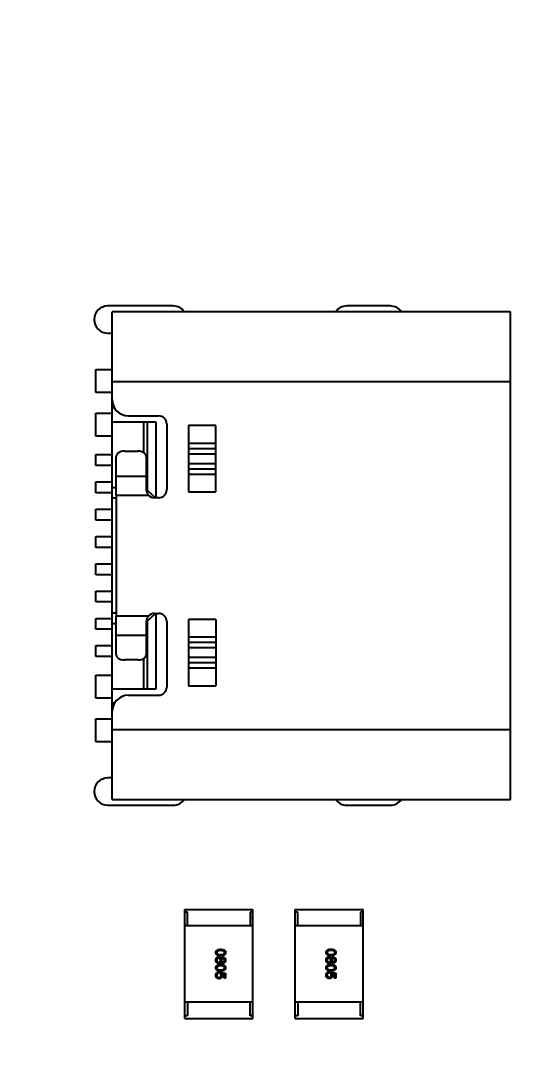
# Model space of a CAD drawing. Header units: inches. Extents: x -36 to 490, y -51 to 98.
# Drawn here: x 430.34 to 439.36, y 16.37 to 35.33 of the extents above; entities that cross this region are included whole.
import ezdxf

# ---------------------------------------------------------------- set-up
doc = ezdxf.new("R2010")
doc.units = ezdxf.units.IN
doc.header["$LTSCALE"] = 1.21
doc.header["$MEASUREMENT"] = 0
doc.header["$PDMODE"] = 3
doc.header["$PDSIZE"] = 0.3125
doc.layers.get('0').update_dxf_attribs({"linetype": 'CONTINUOUS'})
doc.layers.get('Defpoints').update_dxf_attribs({"linetype": 'CONTINUOUS'})
doc.layers.add('DIM', color=3, linetype='CONTINUOUS')
doc.styles.get("Standard").update_dxf_attribs({"font": 'txt', "width": 0.8})
doc.dimstyles.get("Standard").update_dxf_attribs({"dimtxt": 0.15625, "dimasz": 0.1875, "dimexe": 0.125, "dimexo": 0.0625, "dimgap": 0.09, "dimtad": 0, "dimtih": 1, "dimtoh": 1, "dimzin": 4, "dimdsep": 46, "dimtxsty": 'Standard', "dimblk": '_FILLED', "dimblk1": '_FILLED', "dimblk2": '_FILLED', "dimcen": 0.09, "dimazin": 1, "dimtp": 0.01, "dimtm": 0.01, "dimtfac": 1, "dimtofl": 0, "dimtmove": 0, "dimatfit": 3, "dimldrblk": '_FILLED', "dimfxl": 1, "dimtolj": 1, "dimtzin": 4, "dimarcsym": 0})

# ---------------------------------------------------------------- blocks, each defined once
blk = doc.blocks.new('_FILLED')
at = {"color": 0, "linetype": 'ByBlock'}
blk.add_solid([(0, 0), (-1, 0.1667), (-1, -0.1667)], dxfattribs=at)
blk = doc.blocks.new('*D70')
at = {"layer": 'Defpoints', "color": 0}
for p in [(406.8, 41.989), (406.8, -7.061), (488.634, -7.061)]:
    blk.add_point(p, dxfattribs=at)
at = {"layer": 'DIM', "color": 0, "lineweight": -2}
for p, q in [((406.863, 41.989), (488.759, 41.989)), ((488.634, 39.449), (488.634, 21.387)), ((488.634, -4.521), (488.634, 13.541)), ((406.863, -7.061), (488.759, -7.061))]:
    blk.add_line(p, q, dxfattribs=at)
at = {"layer": 'DIM', "color": 0, "lineweight": -2, "xscale": 2.54, "yscale": 2.54, "zscale": 2.54}
for p, rotation in [((488.634, 41.989), 90), ((488.634, -7.061), 270)]:
    blk.add_blockref('_FILLED', p, dxfattribs=dict(at, rotation=rotation))
at = {"layer": 'DIM', "color": 0, "insert": (488.634, 17.464), "char_height": 2.5, "attachment_point": 5, "rotation": 90, "line_spacing_factor": 2.5}
blk.add_mtext('\\A1;49.05', dxfattribs=at)

msp = doc.modelspace()

# ---------------------------------------------------------------- linework, layer by layer
at = {"color": 7, "linetype": 'Continuous'}
for p, q in [((433.14, 30.099), (431.94, 30.099)), ((439.32, 29.994), (432.02, 29.994)), ((432.02, 21.054), (432.02, 29.994)), ((437.12, 30.099), (436.32, 30.099)), ((439.32, 21.054), (439.32, 29.994)), ((431.94, 29.599), (432.02, 29.599)), ((431.72, 28.934), (432.02, 28.934)), ((431.72, 28.514), (431.72, 28.934)), ((432.02, 28.714), (439.32, 28.714)), ((432.02, 28.514), (431.72, 28.514)), ((431.72, 28.134), (432.02, 28.134)), ((431.72, 27.714), (431.72, 28.134)), ((432.068, 28.224), (432.02, 28.224)), ((432.32, 28.084), (432.87, 28.084)), ((432.02, 27.974), (432.823, 27.974)), ((432.603, 27.406), (432.603, 27.974)), ((432.66, 27.974), (432.66, 26.723)), ((432.823, 27.974), (432.823, 26.584)), ((433.02, 27.934), (433.02, 26.734)), ((433.92, 27.906), (433.42, 27.906)), ((433.42, 27.906), (433.42, 26.691)), ((433.92, 26.691), (433.92, 27.906)), ((432.02, 27.714), (431.72, 27.714)), ((433.42, 27.587), (433.92, 27.587)), ((431.72, 27.374), (432.02, 27.374)), ((431.72, 27.174), (431.72, 27.374)), ((432.095, 26.979), (432.095, 27.34)), ((432.245, 27.437), (432.495, 27.437)), ((432.645, 27.34), (432.645, 26.979)), ((433.92, 27.483), (433.42, 27.483)), ((433.42, 27.392), (433.92, 27.392)), ((432.02, 27.174), (431.72, 27.174)), ((433.92, 27.206), (433.42, 27.206)), ((433.42, 27.115), (433.92, 27.115)), ((432.095, 26.979), (432.645, 26.979)), ((432.095, 26.634), (432.095, 26.979)), ((432.645, 26.979), (432.645, 26.734)), ((433.92, 27.011), (433.42, 27.011)), ((431.72, 26.874), (432.02, 26.874)), ((431.72, 26.674), (431.72, 26.874)), ((432.02, 26.774), (432.095, 26.774)), ((432.645, 26.774), (432.656, 26.774)), ((432.659, 26.735), (432.656, 26.774)), ((432.02, 26.674), (431.72, 26.674)), ((432.095, 26.574), (432.02, 26.574)), ((432.095, 26.634), (432.683, 26.634)), ((432.095, 26.634), (432.095, 24.414)), ((432.812, 26.584), (432.66, 26.723)), ((432.87, 26.584), (432.795, 26.584)), ((433.42, 26.691), (433.92, 26.691)), ((431.72, 26.374), (432.02, 26.374)), ((431.72, 26.174), (431.72, 26.374)), ((432.02, 26.174), (431.72, 26.174)), ((431.72, 25.874), (432.02, 25.874)), ((431.72, 25.674), (431.72, 25.874)), ((432.02, 25.674), (431.72, 25.674)), ((431.72, 25.374), (432.02, 25.374)), ((431.72, 25.174), (431.72, 25.374)), ((432.02, 25.174), (431.72, 25.174)), ((431.72, 24.874), (432.02, 24.874)), ((431.72, 24.674), (431.72, 24.874)), ((432.02, 24.674), (431.72, 24.674)), ((432.02, 24.474), (432.095, 24.474)), ((432.66, 24.324), (432.812, 24.464)), ((432.795, 24.464), (432.87, 24.464)), ((432.823, 24.464), (432.823, 23.074)), ((431.72, 24.374), (432.02, 24.374)), ((431.72, 24.174), (431.72, 24.374)), ((432.095, 24.274), (432.02, 24.274)), ((432.683, 24.414), (432.095, 24.414)), ((432.095, 24.068), (432.095, 24.414)), ((432.645, 24.314), (432.645, 24.068)), ((432.656, 24.274), (432.645, 24.274)), ((432.656, 24.274), (432.659, 24.313)), ((432.66, 24.324), (432.66, 23.074)), ((433.02, 24.314), (433.02, 23.114)), ((433.92, 24.355), (433.42, 24.355)), ((433.42, 24.355), (433.42, 23.14)), ((433.92, 24.355), (433.92, 23.14)), ((432.02, 24.174), (431.72, 24.174)), ((432.095, 24.068), (432.645, 24.068)), ((432.095, 23.707), (432.095, 24.068)), ((432.645, 24.068), (432.645, 23.707)), ((433.42, 24.036), (433.92, 24.036)), ((433.92, 23.932), (433.42, 23.932)), ((431.72, 23.874), (432.02, 23.874)), ((431.72, 23.674), (431.72, 23.874)), ((433.42, 23.841), (433.92, 23.841)), ((432.02, 23.674), (431.72, 23.674)), ((432.495, 23.611), (432.245, 23.611)), ((432.603, 23.074), (432.603, 23.642)), ((433.92, 23.655), (433.42, 23.655)), ((433.42, 23.564), (433.92, 23.564)), ((431.72, 23.334), (432.02, 23.334)), ((431.72, 22.914), (431.72, 23.334)), ((433.92, 23.46), (433.42, 23.46)), ((433.42, 23.14), (433.92, 23.14)), ((432.823, 23.074), (432.02, 23.074)), ((432.32, 22.964), (432.87, 22.964)), ((432.02, 22.914), (431.72, 22.914)), ((432.02, 22.824), (432.068, 22.824)), ((431.72, 22.534), (432.02, 22.534)), ((431.72, 22.114), (431.72, 22.534)), ((439.32, 22.334), (432.02, 22.334)), ((432.02, 22.114), (431.72, 22.114)), ((432.02, 21.449), (431.94, 21.449)), ((432.02, 21.054), (439.32, 21.054)), ((431.94, 20.949), (433.14, 20.949)), ((436.32, 20.949), (437.12, 20.949)), ((433.35, 19.039), (434.6, 19.039)), ((433.35, 17.039), (433.35, 19.039)), ((433.4, 18.989), (433.35, 18.989)), ((433.4, 18.739), (433.4, 18.989)), ((434.6, 18.989), (434.55, 18.989)), ((434.55, 18.989), (434.55, 18.739)), ((434.6, 17.039), (434.6, 19.039)), ((435.372, 19.041), (436.622, 19.041)), ((435.372, 17.041), (435.372, 19.041)), ((435.422, 18.991), (435.372, 18.991)), ((435.422, 18.741), (435.422, 18.991)), ((436.622, 18.991), (436.572, 18.991)), ((436.572, 18.991), (436.572, 18.741)), ((436.622, 17.041), (436.622, 19.041)), ((434.6, 18.739), (433.35, 18.739)), ((436.622, 18.741), (435.372, 18.741)), ((433.967, 17.891), (433.967, 17.868)), ((434, 17.865), (434.001, 17.884)), ((434.001, 17.884), (434.096, 17.871)), ((434.075, 17.855), (434.026, 17.861)), ((434.075, 17.78), (434.075, 17.855)), ((434.096, 17.871), (434.096, 17.78)), ((435.989, 17.893), (435.989, 17.871)), ((436.022, 17.868), (436.023, 17.887)), ((436.023, 17.887), (436.118, 17.874)), ((436.096, 17.857), (436.048, 17.864)), ((436.096, 17.782), (436.096, 17.857)), ((436.118, 17.874), (436.118, 17.782)), ((434.096, 17.78), (434.075, 17.78)), ((436.118, 17.782), (436.096, 17.782)), ((434.6, 17.339), (433.35, 17.339)), ((433.4, 17.339), (433.4, 17.089)), ((434.55, 17.089), (434.55, 17.339)), ((436.622, 17.341), (435.372, 17.341)), ((435.422, 17.341), (435.422, 17.091)), ((436.572, 17.091), (436.572, 17.341)), ((433.4, 17.089), (433.35, 17.089)), ((434.6, 17.089), (434.55, 17.089)), ((435.422, 17.091), (435.372, 17.091)), ((436.622, 17.091), (436.572, 17.091)), ((433.35, 17.039), (434.6, 17.039)), ((435.372, 17.041), (436.622, 17.041))]:
    msp.add_line(p, q, dxfattribs=at)
for centre, radius, start, end in [((431.94, 29.849), 0.25, 90, 270), ((433.14, 29.849), 0.25, 35.7648, 90), ((436.32, 29.849), 0.25, 90, 144.1804), ((437.12, 29.849), 0.25, 35.7648, 90), ((432.32, 28.384), 0.3, 180, 270), ((432.87, 27.934), 0.15, 0, 90), ((432.797, 26.735), 0.152, 180.3477, 221.5914), ((432.795, 26.734), 0.15, 221.7701, 270), ((432.87, 26.734), 0.15, 270, 0), ((432.795, 24.314), 0.15, 90, 138.1996), ((432.87, 24.314), 0.15, 0, 90), ((432.796, 24.314), 0.151, 138.2409, 179.8721), ((432.32, 22.664), 0.3, 90, 180), ((432.87, 23.114), 0.15, 270, 360), ((431.94, 21.199), 0.25, 90, 270), ((433.14, 21.199), 0.25, 270, 324.1816), ((436.32, 21.199), 0.25, 215.7635, 270), ((437.12, 21.199), 0.25, 270, 324.1816)]:
    msp.add_arc(centre, radius, start, end, dxfattribs=at)
for points, knots in [([(432.245, 27.437), (432.226, 27.437), (432.189, 27.432), (432.147, 27.415), (432.121, 27.395), (432.106, 27.378), (432.097, 27.36), (432.095, 27.347), (432.095, 27.34)], [0, 0, 0, 0, 0.296453, 0.567671, 0.689041, 0.800069, 0.902604, 1, 1, 1, 1]), ([(432.645, 27.34), (432.645, 27.347), (432.643, 27.36), (432.634, 27.378), (432.62, 27.395), (432.594, 27.415), (432.552, 27.432), (432.515, 27.437), (432.495, 27.437)], [0, 0, 0, 0, 0.097396, 0.199931, 0.310959, 0.43233, 0.703547, 1, 1, 1, 1]), ([(432.095, 23.707), (432.095, 23.701), (432.097, 23.688), (432.106, 23.669), (432.121, 23.653), (432.147, 23.633), (432.189, 23.615), (432.226, 23.611), (432.245, 23.611)], [0, 0, 0, 0, 0.097396, 0.199931, 0.310959, 0.43233, 0.703547, 1, 1, 1, 1]), ([(432.495, 23.611), (432.515, 23.611), (432.552, 23.615), (432.594, 23.633), (432.62, 23.653), (432.634, 23.669), (432.643, 23.688), (432.645, 23.701), (432.645, 23.707)], [0, 0, 0, 0, 0.296453, 0.567671, 0.689041, 0.800069, 0.902604, 1, 1, 1, 1]), ([(433.92, 18.249), (433.92, 18.251), (433.92, 18.256), (433.922, 18.262), (433.923, 18.269), (433.926, 18.275), (433.929, 18.28), (433.933, 18.285), (433.937, 18.29), (433.943, 18.294), (433.949, 18.297), (433.955, 18.3), (433.963, 18.303), (433.97, 18.305), (433.979, 18.307), (433.988, 18.308), (433.998, 18.309), (434.005, 18.309), (434.009, 18.31)], [0, 0, 0, 0, 0.059135, 0.115606, 0.169241, 0.221578, 0.273261, 0.324749, 0.377329, 0.431642, 0.488541, 0.548597, 0.612232, 0.680174, 0.752504, 0.829777, 0.912307, 1, 1, 1, 1]), ([(434.009, 18.188), (434.005, 18.188), (433.998, 18.188), (433.988, 18.189), (433.979, 18.19), (433.97, 18.192), (433.963, 18.194), (433.955, 18.197), (433.949, 18.2), (433.943, 18.204), (433.938, 18.208), (433.933, 18.212), (433.929, 18.217), (433.926, 18.223), (433.923, 18.229), (433.922, 18.235), (433.92, 18.242), (433.92, 18.246), (433.92, 18.249)], [0, 0, 0, 0, 0.08769, 0.170218, 0.24749, 0.319818, 0.387758, 0.451391, 0.511445, 0.568185, 0.622681, 0.67526, 0.726746, 0.778428, 0.830764, 0.884397, 0.940866, 1, 1, 1, 1]), ([(434.009, 18.285), (434.006, 18.285), (434, 18.285), (433.992, 18.284), (433.985, 18.284), (433.978, 18.283), (433.971, 18.282), (433.966, 18.28), (433.96, 18.278), (433.956, 18.276), (433.951, 18.274), (433.948, 18.271), (433.945, 18.268), (433.942, 18.265), (433.94, 18.261), (433.939, 18.257), (433.938, 18.253), (433.938, 18.25), (433.938, 18.249)], [0, 0, 0, 0, 0.096457, 0.187288, 0.27178, 0.350132, 0.423455, 0.491343, 0.554037, 0.612253, 0.666313, 0.717038, 0.764921, 0.811214, 0.856775, 0.902988, 0.950234, 1, 1, 1, 1]), ([(433.938, 18.249), (433.938, 18.247), (433.938, 18.244), (433.939, 18.24), (433.941, 18.236), (433.943, 18.232), (433.945, 18.229), (433.948, 18.226), (433.952, 18.223), (433.956, 18.22), (433.961, 18.218), (433.966, 18.216), (433.972, 18.215), (433.978, 18.213), (433.985, 18.212), (433.992, 18.212), (434, 18.211), (434.006, 18.211), (434.009, 18.211)], [0, 0, 0, 0, 0.050879, 0.099377, 0.146973, 0.193618, 0.240619, 0.289461, 0.34047, 0.395283, 0.453059, 0.515633, 0.582666, 0.655287, 0.732971, 0.815933, 0.905166, 1, 1, 1, 1]), ([(434.009, 18.31), (434.012, 18.309), (434.019, 18.309), (434.03, 18.308), (434.039, 18.307), (434.048, 18.305), (434.056, 18.303), (434.064, 18.3), (434.071, 18.297), (434.077, 18.294), (434.082, 18.29), (434.087, 18.285), (434.091, 18.28), (434.094, 18.275), (434.097, 18.269), (434.099, 18.262), (434.1, 18.256), (434.1, 18.251), (434.1, 18.249)], [0, 0, 0, 0, 0.088823, 0.172287, 0.250296, 0.323438, 0.392244, 0.456221, 0.516635, 0.573871, 0.628, 0.680335, 0.731489, 0.782557, 0.834044, 0.886738, 0.942089, 1, 1, 1, 1]), ([(434.079, 18.249), (434.079, 18.25), (434.079, 18.253), (434.078, 18.257), (434.077, 18.261), (434.075, 18.265), (434.073, 18.268), (434.07, 18.271), (434.066, 18.274), (434.062, 18.276), (434.057, 18.278), (434.052, 18.28), (434.046, 18.282), (434.039, 18.283), (434.033, 18.284), (434.025, 18.284), (434.017, 18.285), (434.011, 18.285), (434.009, 18.285)], [0, 0, 0, 0, 0.049764, 0.097007, 0.143217, 0.188577, 0.235116, 0.282997, 0.333719, 0.387776, 0.445989, 0.508679, 0.576563, 0.649481, 0.728235, 0.812722, 0.903548, 1, 1, 1, 1]), ([(434.009, 18.211), (434.011, 18.211), (434.017, 18.211), (434.025, 18.212), (434.033, 18.212), (434.039, 18.213), (434.046, 18.215), (434.052, 18.216), (434.057, 18.218), (434.062, 18.22), (434.066, 18.223), (434.07, 18.226), (434.073, 18.229), (434.075, 18.232), (434.077, 18.236), (434.078, 18.24), (434.079, 18.244), (434.079, 18.247), (434.079, 18.249)], [0, 0, 0, 0, 0.095719, 0.185854, 0.269738, 0.347952, 0.420315, 0.487894, 0.550245, 0.608186, 0.662454, 0.713283, 0.761375, 0.808209, 0.854301, 0.901312, 0.949396, 1, 1, 1, 1]), ([(434.1, 18.249), (434.1, 18.246), (434.1, 18.242), (434.098, 18.235), (434.096, 18.229), (434.094, 18.223), (434.09, 18.218), (434.086, 18.213), (434.082, 18.208), (434.076, 18.204), (434.07, 18.201), (434.063, 18.197), (434.056, 18.195), (434.048, 18.192), (434.039, 18.191), (434.029, 18.189), (434.019, 18.188), (434.012, 18.188), (434.009, 18.188)], [0, 0, 0, 0, 0.057415, 0.112361, 0.16496, 0.216437, 0.267441, 0.318839, 0.371478, 0.426325, 0.483626, 0.544235, 0.608673, 0.677374, 0.750405, 0.828394, 0.911525, 1, 1, 1, 1]), ([(435.942, 18.251), (435.942, 18.254), (435.942, 18.258), (435.943, 18.265), (435.945, 18.271), (435.948, 18.277), (435.951, 18.283), (435.955, 18.288), (435.959, 18.292), (435.965, 18.296), (435.971, 18.3), (435.977, 18.303), (435.984, 18.306), (435.992, 18.308), (436.001, 18.31), (436.01, 18.311), (436.02, 18.312), (436.027, 18.312), (436.03, 18.312)], [0, 0, 0, 0, 0.059135, 0.115606, 0.169241, 0.221578, 0.273261, 0.324749, 0.377329, 0.431642, 0.488541, 0.548597, 0.612232, 0.680174, 0.752504, 0.829777, 0.912307, 1, 1, 1, 1]), ([(436.03, 18.19), (436.027, 18.19), (436.02, 18.191), (436.01, 18.191), (436.001, 18.193), (435.992, 18.195), (435.984, 18.197), (435.977, 18.2), (435.971, 18.203), (435.965, 18.206), (435.959, 18.21), (435.955, 18.215), (435.951, 18.22), (435.948, 18.225), (435.945, 18.231), (435.943, 18.237), (435.942, 18.244), (435.942, 18.249), (435.942, 18.251)], [0, 0, 0, 0, 0.08769, 0.170218, 0.24749, 0.319818, 0.387758, 0.451391, 0.511445, 0.568185, 0.622681, 0.67526, 0.726746, 0.778428, 0.830764, 0.884397, 0.940866, 1, 1, 1, 1]), ([(436.03, 18.288), (436.028, 18.288), (436.022, 18.287), (436.014, 18.287), (436.007, 18.286), (436, 18.285), (435.993, 18.284), (435.987, 18.283), (435.982, 18.281), (435.977, 18.279), (435.973, 18.276), (435.97, 18.273), (435.967, 18.27), (435.964, 18.267), (435.962, 18.264), (435.961, 18.26), (435.96, 18.256), (435.96, 18.253), (435.96, 18.251)], [0, 0, 0, 0, 0.096457, 0.187288, 0.27178, 0.350132, 0.423455, 0.491343, 0.554037, 0.612253, 0.666313, 0.717038, 0.764921, 0.811214, 0.856775, 0.902988, 0.950234, 1, 1, 1, 1]), ([(435.96, 18.251), (435.96, 18.25), (435.96, 18.247), (435.961, 18.242), (435.962, 18.238), (435.964, 18.235), (435.967, 18.231), (435.97, 18.228), (435.974, 18.226), (435.978, 18.223), (435.983, 18.221), (435.988, 18.219), (435.994, 18.217), (436, 18.216), (436.007, 18.215), (436.014, 18.214), (436.022, 18.214), (436.028, 18.214), (436.03, 18.214)], [0, 0, 0, 0, 0.050879, 0.099377, 0.146973, 0.193618, 0.240619, 0.289461, 0.34047, 0.395283, 0.453059, 0.515633, 0.582666, 0.655287, 0.732971, 0.815933, 0.905166, 1, 1, 1, 1]), ([(436.03, 18.312), (436.034, 18.312), (436.041, 18.312), (436.052, 18.311), (436.061, 18.31), (436.07, 18.308), (436.078, 18.306), (436.086, 18.303), (436.092, 18.3), (436.099, 18.296), (436.104, 18.292), (436.109, 18.288), (436.113, 18.283), (436.116, 18.277), (436.119, 18.271), (436.12, 18.265), (436.122, 18.258), (436.122, 18.254), (436.122, 18.251)], [0, 0, 0, 0, 0.088823, 0.172287, 0.250296, 0.323438, 0.392244, 0.456221, 0.516635, 0.573871, 0.628, 0.680335, 0.731489, 0.782557, 0.834044, 0.886738, 0.942089, 1, 1, 1, 1]), ([(436.101, 18.251), (436.101, 18.253), (436.101, 18.256), (436.1, 18.26), (436.099, 18.264), (436.097, 18.267), (436.094, 18.27), (436.091, 18.273), (436.088, 18.276), (436.084, 18.279), (436.079, 18.281), (436.074, 18.283), (436.068, 18.284), (436.061, 18.285), (436.054, 18.286), (436.047, 18.287), (436.039, 18.287), (436.033, 18.288), (436.03, 18.288)], [0, 0, 0, 0, 0.049764, 0.097007, 0.143217, 0.188577, 0.235116, 0.282997, 0.333719, 0.387776, 0.445989, 0.508679, 0.576563, 0.649481, 0.728235, 0.812722, 0.903548, 1, 1, 1, 1]), ([(436.03, 18.214), (436.033, 18.214), (436.039, 18.214), (436.047, 18.214), (436.054, 18.215), (436.061, 18.216), (436.068, 18.217), (436.074, 18.219), (436.079, 18.221), (436.084, 18.223), (436.088, 18.226), (436.091, 18.228), (436.094, 18.231), (436.097, 18.235), (436.099, 18.238), (436.1, 18.242), (436.101, 18.247), (436.101, 18.25), (436.101, 18.251)], [0, 0, 0, 0, 0.095719, 0.185854, 0.269738, 0.347952, 0.420315, 0.487894, 0.550245, 0.608186, 0.662454, 0.713283, 0.761375, 0.808209, 0.854301, 0.901312, 0.949396, 1, 1, 1, 1]), ([(436.122, 18.251), (436.122, 18.249), (436.122, 18.244), (436.12, 18.238), (436.118, 18.231), (436.116, 18.226), (436.112, 18.22), (436.108, 18.215), (436.104, 18.211), (436.098, 18.207), (436.092, 18.203), (436.085, 18.2), (436.078, 18.197), (436.07, 18.195), (436.061, 18.193), (436.051, 18.192), (436.041, 18.191), (436.034, 18.19), (436.03, 18.19)], [0, 0, 0, 0, 0.057415, 0.112361, 0.16496, 0.216437, 0.267441, 0.318839, 0.371478, 0.426325, 0.483626, 0.544235, 0.608673, 0.677374, 0.750405, 0.828394, 0.911525, 1, 1, 1, 1]), ([(433.92, 18.109), (433.92, 18.111), (433.92, 18.115), (433.921, 18.121), (433.922, 18.126), (433.924, 18.132), (433.925, 18.137), (433.927, 18.142), (433.929, 18.147), (433.931, 18.15), (433.932, 18.151)], [0, 0, 0, 0, 0.13653, 0.26876, 0.397215, 0.522413, 0.644414, 0.764201, 0.883142, 1, 1, 1, 1]), ([(433.974, 18.049), (433.972, 18.049), (433.968, 18.049), (433.962, 18.05), (433.957, 18.052), (433.951, 18.053), (433.947, 18.056), (433.942, 18.058), (433.938, 18.062), (433.935, 18.065), (433.931, 18.069), (433.929, 18.074), (433.926, 18.078), (433.924, 18.084), (433.923, 18.089), (433.921, 18.095), (433.92, 18.102), (433.92, 18.106), (433.92, 18.109)], [0, 0, 0, 0, 0.06968, 0.135944, 0.198981, 0.258982, 0.317281, 0.373824, 0.42926, 0.484562, 0.540496, 0.597679, 0.656868, 0.718691, 0.783312, 0.851663, 0.923646, 1, 1, 1, 1]), ([(433.92, 17.969), (433.92, 17.971), (433.92, 17.976), (433.922, 17.983), (433.923, 17.989), (433.926, 17.995), (433.929, 18), (433.933, 18.005), (433.937, 18.01), (433.943, 18.014), (433.949, 18.017), (433.955, 18.02), (433.963, 18.023), (433.97, 18.025), (433.979, 18.027), (433.988, 18.029), (433.998, 18.029), (434.005, 18.03), (434.009, 18.03)], [0, 0, 0, 0, 0.059135, 0.115606, 0.169241, 0.221578, 0.273261, 0.324749, 0.377329, 0.431642, 0.488541, 0.548597, 0.612232, 0.680174, 0.752504, 0.829777, 0.912307, 1, 1, 1, 1]), ([(433.932, 18.151), (433.933, 18.153), (433.935, 18.155), (433.94, 18.159), (433.944, 18.162), (433.949, 18.165), (433.955, 18.167), (433.96, 18.168), (433.967, 18.169), (433.971, 18.169), (433.973, 18.169)], [0, 0, 0, 0, 0.121334, 0.240101, 0.357317, 0.475776, 0.596894, 0.724283, 0.857844, 1, 1, 1, 1]), ([(433.973, 18.145), (433.972, 18.145), (433.969, 18.145), (433.965, 18.144), (433.962, 18.143), (433.958, 18.142), (433.955, 18.141), (433.952, 18.139), (433.949, 18.137), (433.947, 18.135), (433.945, 18.132), (433.943, 18.13), (433.942, 18.127), (433.94, 18.123), (433.939, 18.12), (433.939, 18.116), (433.938, 18.112), (433.938, 18.109), (433.938, 18.108)], [0, 0, 0, 0, 0.07252, 0.140686, 0.205443, 0.26703, 0.326354, 0.384104, 0.439766, 0.495311, 0.550984, 0.607613, 0.665493, 0.725807, 0.789411, 0.855451, 0.925738, 1, 1, 1, 1]), ([(433.938, 18.108), (433.938, 18.106), (433.938, 18.104), (433.938, 18.1), (433.939, 18.096), (433.94, 18.092), (433.941, 18.089), (433.943, 18.086), (433.945, 18.084), (433.947, 18.081), (433.949, 18.079), (433.951, 18.077), (433.954, 18.076), (433.957, 18.075), (433.96, 18.074), (433.964, 18.073), (433.967, 18.072), (433.97, 18.072), (433.971, 18.072)], [0, 0, 0, 0, 0.0776, 0.150314, 0.218679, 0.283513, 0.345211, 0.403641, 0.460086, 0.515561, 0.570367, 0.624858, 0.681288, 0.738957, 0.798757, 0.862357, 0.929052, 1, 1, 1, 1]), ([(433.971, 18.072), (433.973, 18.072), (433.975, 18.073), (433.979, 18.073), (433.983, 18.074), (433.986, 18.075), (433.989, 18.076), (433.992, 18.078), (433.994, 18.08), (433.997, 18.082), (433.999, 18.084), (434, 18.087), (434.002, 18.09), (434.003, 18.093), (434.004, 18.097), (434.005, 18.1), (434.006, 18.105), (434.006, 18.107), (434.006, 18.109)], [0, 0, 0, 0, 0.071413, 0.139516, 0.20324, 0.264153, 0.322833, 0.379219, 0.435209, 0.489722, 0.545298, 0.601932, 0.660517, 0.721325, 0.785533, 0.852903, 0.924101, 1, 1, 1, 1]), ([(433.973, 18.169), (433.975, 18.169), (433.977, 18.169), (433.981, 18.168), (433.984, 18.168), (433.988, 18.167), (433.991, 18.166), (433.994, 18.165), (433.997, 18.163), (434, 18.161), (434.002, 18.159), (434.005, 18.157), (434.007, 18.155), (434.009, 18.152), (434.011, 18.149), (434.013, 18.146), (434.015, 18.143), (434.016, 18.14), (434.017, 18.139)], [0, 0, 0, 0, 0.068822, 0.135337, 0.199038, 0.261214, 0.321766, 0.381425, 0.440344, 0.498682, 0.556705, 0.615561, 0.675694, 0.73661, 0.799456, 0.863789, 0.930545, 1, 1, 1, 1]), ([(434.006, 18.109), (434.006, 18.11), (434.005, 18.113), (434.005, 18.117), (434.004, 18.12), (434.003, 18.124), (434.002, 18.127), (434.001, 18.13), (433.999, 18.133), (433.997, 18.135), (433.995, 18.137), (433.993, 18.139), (433.99, 18.141), (433.987, 18.142), (433.984, 18.143), (433.981, 18.144), (433.977, 18.145), (433.975, 18.145), (433.973, 18.145)], [0, 0, 0, 0, 0.076562, 0.148189, 0.216609, 0.28142, 0.343253, 0.401799, 0.459138, 0.514974, 0.570421, 0.626257, 0.682679, 0.740336, 0.80046, 0.863813, 0.929909, 1, 1, 1, 1]), ([(434.017, 18.077), (434.016, 18.076), (434.015, 18.074), (434.013, 18.071), (434.011, 18.068), (434.01, 18.065), (434.007, 18.062), (434.005, 18.06), (434.003, 18.058), (434, 18.056), (433.997, 18.054), (433.994, 18.053), (433.991, 18.051), (433.988, 18.05), (433.985, 18.05), (433.982, 18.049), (433.978, 18.049), (433.975, 18.049), (433.974, 18.049)], [0, 0, 0, 0, 0.069603, 0.136474, 0.200929, 0.263703, 0.324809, 0.384285, 0.443434, 0.501638, 0.560365, 0.618874, 0.678742, 0.739545, 0.801231, 0.865534, 0.931221, 1, 1, 1, 1]), ([(434.009, 18.03), (434.012, 18.03), (434.019, 18.029), (434.03, 18.029), (434.039, 18.027), (434.048, 18.025), (434.056, 18.023), (434.064, 18.02), (434.071, 18.017), (434.077, 18.014), (434.082, 18.01), (434.087, 18.005), (434.091, 18), (434.094, 17.995), (434.097, 17.989), (434.099, 17.983), (434.1, 17.976), (434.1, 17.971), (434.1, 17.969)], [0, 0, 0, 0, 0.088823, 0.172287, 0.250296, 0.323438, 0.392244, 0.456221, 0.516635, 0.573871, 0.628, 0.680335, 0.731489, 0.782557, 0.834044, 0.886738, 0.942089, 1, 1, 1, 1]), ([(434.017, 18.139), (434.017, 18.141), (434.019, 18.145), (434.022, 18.15), (434.026, 18.154), (434.03, 18.157), (434.034, 18.16), (434.04, 18.161), (434.046, 18.163), (434.05, 18.163), (434.052, 18.163)], [0, 0, 0, 0, 0.132742, 0.256795, 0.375957, 0.492237, 0.609618, 0.731133, 0.860269, 1, 1, 1, 1]), ([(434.055, 18.056), (434.053, 18.056), (434.049, 18.056), (434.043, 18.057), (434.037, 18.059), (434.032, 18.061), (434.027, 18.064), (434.023, 18.068), (434.02, 18.072), (434.018, 18.076), (434.017, 18.077)], [0, 0, 0, 0, 0.138147, 0.267795, 0.391766, 0.511012, 0.62907, 0.748401, 0.871454, 1, 1, 1, 1]), ([(434.053, 18.14), (434.052, 18.14), (434.05, 18.14), (434.047, 18.139), (434.044, 18.139), (434.042, 18.138), (434.039, 18.136), (434.037, 18.135), (434.035, 18.133), (434.033, 18.131), (434.032, 18.129), (434.03, 18.127), (434.029, 18.124), (434.028, 18.122), (434.027, 18.119), (434.026, 18.116), (434.026, 18.112), (434.025, 18.11), (434.025, 18.109)], [0, 0, 0, 0, 0.067043, 0.130802, 0.192027, 0.250798, 0.30826, 0.364316, 0.419983, 0.47593, 0.532817, 0.590858, 0.651464, 0.713723, 0.780127, 0.849118, 0.92291, 1, 1, 1, 1]), ([(434.025, 18.109), (434.025, 18.108), (434.026, 18.105), (434.026, 18.102), (434.027, 18.099), (434.028, 18.096), (434.029, 18.093), (434.03, 18.09), (434.032, 18.088), (434.033, 18.086), (434.035, 18.084), (434.037, 18.083), (434.04, 18.081), (434.042, 18.08), (434.045, 18.079), (434.048, 18.078), (434.051, 18.078), (434.053, 18.077), (434.054, 18.077)], [0, 0, 0, 0, 0.075808, 0.148373, 0.216387, 0.281687, 0.343489, 0.403088, 0.460989, 0.517898, 0.573457, 0.629399, 0.685821, 0.744385, 0.803618, 0.866047, 0.931776, 1, 1, 1, 1]), ([(434.052, 18.163), (434.054, 18.163), (434.058, 18.162), (434.063, 18.161), (434.068, 18.16), (434.073, 18.158), (434.077, 18.156), (434.081, 18.154), (434.084, 18.151), (434.088, 18.148), (434.09, 18.144), (434.093, 18.14), (434.095, 18.136), (434.097, 18.131), (434.098, 18.127), (434.099, 18.121), (434.1, 18.116), (434.1, 18.112), (434.1, 18.11)], [0, 0, 0, 0, 0.071542, 0.139287, 0.203651, 0.265538, 0.324457, 0.381995, 0.437781, 0.493803, 0.549164, 0.606177, 0.66489, 0.725508, 0.788564, 0.85542, 0.925667, 1, 1, 1, 1]), ([(434.079, 18.111), (434.079, 18.112), (434.079, 18.114), (434.079, 18.117), (434.078, 18.12), (434.077, 18.123), (434.076, 18.125), (434.075, 18.128), (434.074, 18.13), (434.072, 18.132), (434.071, 18.134), (434.069, 18.135), (434.066, 18.137), (434.064, 18.138), (434.062, 18.139), (434.059, 18.139), (434.056, 18.14), (434.054, 18.14), (434.053, 18.14)], [0, 0, 0, 0, 0.075557, 0.146611, 0.21444, 0.278495, 0.339982, 0.398623, 0.456136, 0.512069, 0.567701, 0.623634, 0.680708, 0.738987, 0.799416, 0.863245, 0.92995, 1, 1, 1, 1]), ([(434.054, 18.077), (434.055, 18.077), (434.057, 18.078), (434.06, 18.078), (434.062, 18.079), (434.065, 18.08), (434.067, 18.081), (434.069, 18.083), (434.071, 18.085), (434.073, 18.087), (434.074, 18.089), (434.075, 18.091), (434.077, 18.094), (434.078, 18.097), (434.078, 18.1), (434.079, 18.103), (434.079, 18.107), (434.079, 18.109), (434.079, 18.111)], [0, 0, 0, 0, 0.064018, 0.124966, 0.182804, 0.239382, 0.294558, 0.348344, 0.403187, 0.458161, 0.51512, 0.574434, 0.635897, 0.701087, 0.76894, 0.842071, 0.918495, 1, 1, 1, 1]), ([(434.1, 18.11), (434.1, 18.108), (434.1, 18.104), (434.099, 18.098), (434.098, 18.093), (434.097, 18.088), (434.095, 18.083), (434.093, 18.079), (434.091, 18.075), (434.088, 18.071), (434.085, 18.068), (434.082, 18.065), (434.078, 18.062), (434.074, 18.06), (434.07, 18.059), (434.065, 18.057), (434.06, 18.056), (434.057, 18.056), (434.055, 18.056)], [0, 0, 0, 0, 0.077526, 0.150841, 0.220702, 0.28656, 0.349565, 0.409651, 0.467804, 0.52441, 0.580445, 0.635614, 0.691632, 0.748826, 0.807408, 0.868814, 0.932776, 1, 1, 1, 1]), ([(435.942, 18.111), (435.942, 18.113), (435.942, 18.117), (435.943, 18.123), (435.944, 18.129), (435.945, 18.134), (435.947, 18.139), (435.949, 18.144), (435.951, 18.149), (435.953, 18.152), (435.954, 18.154)], [0, 0, 0, 0, 0.13653, 0.26876, 0.397215, 0.522413, 0.644414, 0.764201, 0.883142, 1, 1, 1, 1]), ([(435.996, 18.051), (435.994, 18.051), (435.99, 18.052), (435.984, 18.053), (435.978, 18.054), (435.973, 18.056), (435.968, 18.058), (435.964, 18.061), (435.96, 18.064), (435.956, 18.068), (435.953, 18.072), (435.95, 18.076), (435.948, 18.081), (435.946, 18.086), (435.944, 18.092), (435.943, 18.098), (435.942, 18.104), (435.942, 18.109), (435.942, 18.111)], [0, 0, 0, 0, 0.06968, 0.135944, 0.198981, 0.258982, 0.317281, 0.373824, 0.42926, 0.484562, 0.540496, 0.597679, 0.656868, 0.718691, 0.783312, 0.851663, 0.923646, 1, 1, 1, 1]), ([(435.942, 17.971), (435.942, 17.974), (435.942, 17.978), (435.943, 17.985), (435.945, 17.991), (435.948, 17.997), (435.951, 18.003), (435.955, 18.008), (435.959, 18.012), (435.965, 18.016), (435.971, 18.02), (435.977, 18.023), (435.984, 18.026), (435.992, 18.028), (436.001, 18.03), (436.01, 18.031), (436.02, 18.032), (436.027, 18.032), (436.03, 18.032)], [0, 0, 0, 0, 0.059135, 0.115606, 0.169241, 0.221578, 0.273261, 0.324749, 0.377329, 0.431642, 0.488541, 0.548597, 0.612232, 0.680174, 0.752504, 0.829777, 0.912307, 1, 1, 1, 1]), ([(435.954, 18.154), (435.955, 18.155), (435.957, 18.158), (435.961, 18.162), (435.966, 18.165), (435.971, 18.167), (435.976, 18.169), (435.982, 18.171), (435.989, 18.171), (435.993, 18.171), (435.995, 18.171)], [0, 0, 0, 0, 0.121334, 0.240101, 0.357317, 0.475776, 0.596894, 0.724283, 0.857844, 1, 1, 1, 1]), ([(435.995, 18.148), (435.994, 18.148), (435.991, 18.147), (435.987, 18.147), (435.983, 18.146), (435.98, 18.145), (435.977, 18.143), (435.974, 18.142), (435.971, 18.14), (435.969, 18.137), (435.967, 18.135), (435.965, 18.132), (435.964, 18.129), (435.962, 18.126), (435.961, 18.122), (435.96, 18.119), (435.96, 18.115), (435.96, 18.112), (435.96, 18.11)], [0, 0, 0, 0, 0.07252, 0.140686, 0.205443, 0.26703, 0.326354, 0.384104, 0.439766, 0.495311, 0.550984, 0.607613, 0.665493, 0.725807, 0.789411, 0.855451, 0.925738, 1, 1, 1, 1]), ([(435.96, 18.11), (435.96, 18.109), (435.96, 18.106), (435.96, 18.102), (435.961, 18.098), (435.962, 18.095), (435.963, 18.092), (435.965, 18.089), (435.966, 18.086), (435.968, 18.084), (435.971, 18.082), (435.973, 18.08), (435.976, 18.078), (435.979, 18.077), (435.982, 18.076), (435.986, 18.075), (435.989, 18.075), (435.992, 18.075), (435.993, 18.075)], [0, 0, 0, 0, 0.0776, 0.150314, 0.218679, 0.283513, 0.345211, 0.403641, 0.460086, 0.515561, 0.570367, 0.624858, 0.681288, 0.738957, 0.798757, 0.862357, 0.929052, 1, 1, 1, 1]), ([(435.993, 18.075), (435.994, 18.075), (435.997, 18.075), (436.001, 18.076), (436.004, 18.076), (436.008, 18.078), (436.011, 18.079), (436.014, 18.08), (436.016, 18.082), (436.018, 18.084), (436.021, 18.087), (436.022, 18.09), (436.024, 18.093), (436.025, 18.096), (436.026, 18.099), (436.027, 18.103), (436.027, 18.107), (436.027, 18.11), (436.028, 18.111)], [0, 0, 0, 0, 0.071413, 0.139516, 0.20324, 0.264153, 0.322833, 0.379219, 0.435209, 0.489722, 0.545298, 0.601932, 0.660517, 0.721325, 0.785533, 0.852903, 0.924101, 1, 1, 1, 1]), ([(435.995, 18.171), (435.996, 18.171), (435.999, 18.171), (436.003, 18.171), (436.006, 18.17), (436.01, 18.169), (436.013, 18.168), (436.016, 18.167), (436.019, 18.166), (436.022, 18.164), (436.024, 18.162), (436.027, 18.16), (436.029, 18.157), (436.031, 18.155), (436.033, 18.152), (436.035, 18.149), (436.037, 18.145), (436.038, 18.143), (436.038, 18.142)], [0, 0, 0, 0, 0.068822, 0.135337, 0.199038, 0.261214, 0.321766, 0.381425, 0.440344, 0.498682, 0.556705, 0.615561, 0.675694, 0.73661, 0.799456, 0.863789, 0.930545, 1, 1, 1, 1]), ([(436.028, 18.111), (436.027, 18.113), (436.027, 18.115), (436.027, 18.119), (436.026, 18.123), (436.025, 18.126), (436.024, 18.13), (436.023, 18.133), (436.021, 18.135), (436.019, 18.138), (436.017, 18.14), (436.014, 18.142), (436.012, 18.143), (436.009, 18.145), (436.006, 18.146), (436.002, 18.147), (435.999, 18.147), (435.996, 18.148), (435.995, 18.148)], [0, 0, 0, 0, 0.076562, 0.148189, 0.216609, 0.28142, 0.343253, 0.401799, 0.459138, 0.514974, 0.570421, 0.626257, 0.682679, 0.740336, 0.80046, 0.863813, 0.929909, 1, 1, 1, 1]), ([(436.038, 18.08), (436.038, 18.079), (436.037, 18.076), (436.035, 18.073), (436.033, 18.07), (436.031, 18.067), (436.029, 18.065), (436.027, 18.062), (436.024, 18.06), (436.022, 18.058), (436.019, 18.057), (436.016, 18.055), (436.013, 18.054), (436.01, 18.053), (436.007, 18.052), (436.003, 18.052), (436, 18.051), (435.997, 18.051), (435.996, 18.051)], [0, 0, 0, 0, 0.069603, 0.136474, 0.200929, 0.263703, 0.324809, 0.384285, 0.443434, 0.501638, 0.560365, 0.618874, 0.678742, 0.739545, 0.801231, 0.865534, 0.931221, 1, 1, 1, 1]), ([(436.03, 18.032), (436.034, 18.032), (436.041, 18.032), (436.052, 18.031), (436.061, 18.03), (436.07, 18.028), (436.078, 18.026), (436.086, 18.023), (436.092, 18.02), (436.099, 18.016), (436.104, 18.012), (436.109, 18.008), (436.113, 18.003), (436.116, 17.997), (436.119, 17.991), (436.12, 17.985), (436.122, 17.978), (436.122, 17.974), (436.122, 17.971)], [0, 0, 0, 0, 0.088823, 0.172287, 0.250296, 0.323438, 0.392244, 0.456221, 0.516635, 0.573871, 0.628, 0.680335, 0.731489, 0.782557, 0.834044, 0.886738, 0.942089, 1, 1, 1, 1]), ([(436.038, 18.142), (436.039, 18.144), (436.041, 18.147), (436.044, 18.152), (436.047, 18.156), (436.052, 18.16), (436.056, 18.162), (436.062, 18.164), (436.068, 18.165), (436.072, 18.165), (436.074, 18.165)], [0, 0, 0, 0, 0.132742, 0.256795, 0.375957, 0.492237, 0.609618, 0.731133, 0.860269, 1, 1, 1, 1]), ([(436.077, 18.058), (436.075, 18.058), (436.07, 18.058), (436.064, 18.059), (436.059, 18.061), (436.054, 18.063), (436.049, 18.067), (436.045, 18.07), (436.041, 18.075), (436.039, 18.078), (436.038, 18.08)], [0, 0, 0, 0, 0.138147, 0.267795, 0.391766, 0.511012, 0.62907, 0.748401, 0.871454, 1, 1, 1, 1]), ([(436.075, 18.143), (436.074, 18.143), (436.072, 18.142), (436.069, 18.142), (436.066, 18.141), (436.063, 18.14), (436.061, 18.139), (436.059, 18.137), (436.057, 18.136), (436.055, 18.134), (436.053, 18.132), (436.052, 18.13), (436.051, 18.127), (436.05, 18.124), (436.049, 18.121), (436.048, 18.118), (436.047, 18.115), (436.047, 18.112), (436.047, 18.111)], [0, 0, 0, 0, 0.067043, 0.130802, 0.192027, 0.250798, 0.30826, 0.364316, 0.419983, 0.47593, 0.532817, 0.590858, 0.651464, 0.713723, 0.780127, 0.849118, 0.92291, 1, 1, 1, 1]), ([(436.047, 18.111), (436.047, 18.11), (436.047, 18.108), (436.048, 18.104), (436.049, 18.101), (436.05, 18.098), (436.051, 18.096), (436.052, 18.093), (436.054, 18.091), (436.055, 18.089), (436.057, 18.087), (436.059, 18.085), (436.062, 18.084), (436.064, 18.082), (436.067, 18.081), (436.07, 18.081), (436.073, 18.08), (436.075, 18.08), (436.076, 18.08)], [0, 0, 0, 0, 0.075808, 0.148373, 0.216387, 0.281687, 0.343489, 0.403088, 0.460989, 0.517898, 0.573457, 0.629399, 0.685821, 0.744385, 0.803618, 0.866047, 0.931776, 1, 1, 1, 1]), ([(436.074, 18.165), (436.076, 18.165), (436.079, 18.165), (436.085, 18.164), (436.09, 18.162), (436.094, 18.161), (436.099, 18.159), (436.103, 18.156), (436.106, 18.153), (436.109, 18.15), (436.112, 18.147), (436.115, 18.143), (436.117, 18.139), (436.119, 18.134), (436.12, 18.129), (436.121, 18.124), (436.122, 18.118), (436.122, 18.114), (436.122, 18.112)], [0, 0, 0, 0, 0.071542, 0.139287, 0.203651, 0.265538, 0.324457, 0.381995, 0.437781, 0.493803, 0.549164, 0.606177, 0.66489, 0.725508, 0.788564, 0.85542, 0.925667, 1, 1, 1, 1]), ([(436.101, 18.113), (436.101, 18.114), (436.101, 18.117), (436.101, 18.12), (436.1, 18.123), (436.099, 18.125), (436.098, 18.128), (436.097, 18.13), (436.096, 18.132), (436.094, 18.134), (436.092, 18.136), (436.091, 18.138), (436.088, 18.139), (436.086, 18.14), (436.083, 18.141), (436.081, 18.142), (436.078, 18.142), (436.076, 18.143), (436.075, 18.143)], [0, 0, 0, 0, 0.075557, 0.146611, 0.21444, 0.278495, 0.339982, 0.398623, 0.456136, 0.512069, 0.567701, 0.623634, 0.680708, 0.738987, 0.799416, 0.863245, 0.92995, 1, 1, 1, 1]), ([(436.076, 18.08), (436.077, 18.08), (436.079, 18.08), (436.081, 18.081), (436.084, 18.082), (436.087, 18.083), (436.089, 18.084), (436.091, 18.085), (436.093, 18.087), (436.094, 18.089), (436.096, 18.091), (436.097, 18.094), (436.098, 18.097), (436.099, 18.099), (436.1, 18.103), (436.101, 18.106), (436.101, 18.11), (436.101, 18.112), (436.101, 18.113)], [0, 0, 0, 0, 0.064018, 0.124966, 0.182804, 0.239382, 0.294558, 0.348344, 0.403187, 0.458161, 0.51512, 0.574434, 0.635897, 0.701087, 0.76894, 0.842071, 0.918495, 1, 1, 1, 1]), ([(436.122, 18.112), (436.122, 18.11), (436.122, 18.106), (436.121, 18.101), (436.12, 18.095), (436.118, 18.09), (436.117, 18.085), (436.115, 18.081), (436.112, 18.077), (436.11, 18.074), (436.107, 18.07), (436.103, 18.068), (436.1, 18.065), (436.096, 18.063), (436.091, 18.061), (436.087, 18.06), (436.082, 18.059), (436.078, 18.058), (436.077, 18.058)], [0, 0, 0, 0, 0.077526, 0.150841, 0.220702, 0.28656, 0.349565, 0.409651, 0.467804, 0.52441, 0.580445, 0.635614, 0.691632, 0.748826, 0.807408, 0.868814, 0.932776, 1, 1, 1, 1]), ([(434.009, 17.908), (434.005, 17.908), (433.998, 17.908), (433.988, 17.909), (433.979, 17.91), (433.97, 17.912), (433.963, 17.915), (433.955, 17.917), (433.949, 17.92), (433.943, 17.924), (433.938, 17.928), (433.933, 17.932), (433.929, 17.937), (433.926, 17.943), (433.923, 17.949), (433.922, 17.955), (433.92, 17.962), (433.92, 17.966), (433.92, 17.969)], [0, 0, 0, 0, 0.08769, 0.170218, 0.24749, 0.319818, 0.387758, 0.451391, 0.511445, 0.568185, 0.622681, 0.67526, 0.726746, 0.778428, 0.830764, 0.884397, 0.940866, 1, 1, 1, 1]), ([(433.92, 17.834), (433.92, 17.836), (433.92, 17.84), (433.921, 17.846), (433.922, 17.852), (433.923, 17.857), (433.925, 17.862), (433.927, 17.866), (433.93, 17.87), (433.932, 17.874), (433.935, 17.878), (433.939, 17.881), (433.943, 17.883), (433.947, 17.886), (433.952, 17.888), (433.957, 17.889), (433.962, 17.89), (433.965, 17.891), (433.967, 17.891)], [0, 0, 0, 0, 0.07675, 0.149009, 0.217978, 0.283063, 0.345633, 0.405367, 0.463029, 0.519693, 0.575209, 0.63084, 0.687188, 0.744755, 0.80458, 0.866456, 0.931455, 1, 1, 1, 1]), ([(433.98, 17.769), (433.978, 17.769), (433.973, 17.77), (433.966, 17.771), (433.96, 17.772), (433.954, 17.774), (433.949, 17.777), (433.944, 17.78), (433.94, 17.783), (433.936, 17.787), (433.932, 17.791), (433.929, 17.796), (433.926, 17.801), (433.924, 17.807), (433.922, 17.813), (433.921, 17.82), (433.92, 17.827), (433.92, 17.831), (433.92, 17.834)], [0, 0, 0, 0, 0.072059, 0.140306, 0.204979, 0.266634, 0.325874, 0.383142, 0.43925, 0.494606, 0.550243, 0.607052, 0.665283, 0.725601, 0.788702, 0.855342, 0.925663, 1, 1, 1, 1]), ([(433.967, 17.868), (433.966, 17.868), (433.964, 17.868), (433.96, 17.867), (433.957, 17.866), (433.954, 17.865), (433.951, 17.863), (433.949, 17.861), (433.946, 17.859), (433.944, 17.857), (433.943, 17.854), (433.941, 17.851), (433.94, 17.848), (433.939, 17.845), (433.938, 17.842), (433.937, 17.838), (433.937, 17.834), (433.937, 17.831), (433.937, 17.83)], [0, 0, 0, 0, 0.06824, 0.133365, 0.195311, 0.254979, 0.31258, 0.369355, 0.42502, 0.480685, 0.537071, 0.594926, 0.654594, 0.71717, 0.782295, 0.851087, 0.923352, 1, 1, 1, 1]), ([(433.937, 17.83), (433.937, 17.829), (433.937, 17.826), (433.938, 17.822), (433.939, 17.818), (433.94, 17.815), (433.942, 17.812), (433.944, 17.809), (433.946, 17.806), (433.948, 17.804), (433.951, 17.802), (433.954, 17.8), (433.957, 17.798), (433.961, 17.797), (433.964, 17.796), (433.968, 17.795), (433.973, 17.794), (433.976, 17.794), (433.977, 17.794)], [0, 0, 0, 0, 0.067726, 0.132546, 0.194993, 0.254797, 0.312461, 0.369383, 0.42535, 0.481426, 0.538244, 0.596335, 0.656445, 0.71861, 0.783506, 0.852071, 0.923924, 1, 1, 1, 1]), ([(434.009, 18.005), (434.006, 18.005), (434, 18.005), (433.992, 18.005), (433.985, 18.004), (433.978, 18.003), (433.971, 18.002), (433.966, 18), (433.96, 17.998), (433.956, 17.996), (433.951, 17.994), (433.948, 17.991), (433.945, 17.988), (433.942, 17.985), (433.94, 17.981), (433.939, 17.977), (433.938, 17.973), (433.938, 17.97), (433.938, 17.969)], [0, 0, 0, 0, 0.096457, 0.187288, 0.27178, 0.350132, 0.423455, 0.491343, 0.554037, 0.612253, 0.666313, 0.717038, 0.764921, 0.811214, 0.856775, 0.902988, 0.950234, 1, 1, 1, 1]), ([(433.938, 17.969), (433.938, 17.967), (433.938, 17.964), (433.939, 17.96), (433.941, 17.956), (433.943, 17.952), (433.945, 17.949), (433.948, 17.946), (433.952, 17.943), (433.956, 17.941), (433.961, 17.938), (433.966, 17.937), (433.972, 17.935), (433.978, 17.934), (433.985, 17.933), (433.992, 17.932), (434, 17.932), (434.006, 17.931), (434.009, 17.931)], [0, 0, 0, 0, 0.050879, 0.099377, 0.146973, 0.193618, 0.240619, 0.289461, 0.34047, 0.395283, 0.453059, 0.515633, 0.582666, 0.655287, 0.732971, 0.815933, 0.905166, 1, 1, 1, 1]), ([(433.977, 17.794), (433.979, 17.794), (433.982, 17.794), (433.986, 17.795), (433.99, 17.795), (433.994, 17.797), (433.997, 17.798), (434, 17.8), (434.003, 17.802), (434.006, 17.804), (434.008, 17.807), (434.01, 17.809), (434.012, 17.813), (434.013, 17.816), (434.015, 17.82), (434.016, 17.823), (434.016, 17.828), (434.016, 17.83), (434.017, 17.832)], [0, 0, 0, 0, 0.073549, 0.143536, 0.210228, 0.273048, 0.333445, 0.391906, 0.448817, 0.504546, 0.560621, 0.616911, 0.67411, 0.733659, 0.795545, 0.859934, 0.928168, 1, 1, 1, 1]), ([(434.037, 17.828), (434.037, 17.826), (434.036, 17.821), (434.035, 17.815), (434.034, 17.809), (434.032, 17.804), (434.03, 17.799), (434.027, 17.794), (434.024, 17.79), (434.021, 17.786), (434.017, 17.782), (434.013, 17.779), (434.008, 17.776), (434.003, 17.774), (433.998, 17.772), (433.992, 17.771), (433.986, 17.77), (433.982, 17.769), (433.98, 17.769)], [0, 0, 0, 0, 0.074169, 0.144191, 0.211174, 0.274715, 0.33616, 0.395289, 0.452703, 0.509444, 0.565799, 0.622393, 0.679639, 0.738541, 0.799819, 0.863216, 0.929944, 1, 1, 1, 1]), ([(434.017, 17.832), (434.016, 17.834), (434.016, 17.837), (434.016, 17.842), (434.014, 17.846), (434.012, 17.851), (434.01, 17.855), (434.007, 17.859), (434.004, 17.862), (434.001, 17.864), (434, 17.865)], [0, 0, 0, 0, 0.129611, 0.255135, 0.377151, 0.497362, 0.617547, 0.740801, 0.867529, 1, 1, 1, 1]), ([(434.079, 17.969), (434.079, 17.97), (434.079, 17.973), (434.078, 17.977), (434.077, 17.981), (434.075, 17.985), (434.073, 17.988), (434.07, 17.991), (434.066, 17.994), (434.062, 17.996), (434.057, 17.998), (434.052, 18), (434.046, 18.002), (434.039, 18.003), (434.033, 18.004), (434.025, 18.005), (434.017, 18.005), (434.011, 18.005), (434.009, 18.005)], [0, 0, 0, 0, 0.049764, 0.097007, 0.143217, 0.188577, 0.235116, 0.282997, 0.333719, 0.387776, 0.445989, 0.508679, 0.576563, 0.649481, 0.728235, 0.812722, 0.903548, 1, 1, 1, 1]), ([(434.009, 17.931), (434.011, 17.931), (434.017, 17.932), (434.025, 17.932), (434.033, 17.933), (434.039, 17.934), (434.046, 17.935), (434.052, 17.937), (434.057, 17.938), (434.062, 17.941), (434.066, 17.943), (434.07, 17.946), (434.073, 17.949), (434.075, 17.952), (434.077, 17.956), (434.078, 17.96), (434.079, 17.964), (434.079, 17.967), (434.079, 17.969)], [0, 0, 0, 0, 0.095719, 0.185854, 0.269738, 0.347952, 0.420315, 0.487894, 0.550245, 0.608186, 0.662454, 0.713283, 0.761375, 0.808209, 0.854301, 0.901312, 0.949396, 1, 1, 1, 1]), ([(434.1, 17.969), (434.1, 17.966), (434.1, 17.962), (434.098, 17.955), (434.096, 17.949), (434.094, 17.943), (434.09, 17.938), (434.086, 17.933), (434.082, 17.928), (434.076, 17.924), (434.07, 17.921), (434.063, 17.918), (434.056, 17.915), (434.048, 17.913), (434.039, 17.911), (434.029, 17.909), (434.019, 17.908), (434.012, 17.908), (434.009, 17.908)], [0, 0, 0, 0, 0.057415, 0.112361, 0.16496, 0.216437, 0.267441, 0.318839, 0.371478, 0.426325, 0.483626, 0.544235, 0.608673, 0.677374, 0.750405, 0.828394, 0.911525, 1, 1, 1, 1]), ([(434.026, 17.861), (434.027, 17.86), (434.029, 17.858), (434.031, 17.854), (434.033, 17.85), (434.035, 17.846), (434.036, 17.841), (434.037, 17.837), (434.037, 17.833), (434.037, 17.83), (434.037, 17.828)], [0, 0, 0, 0, 0.126876, 0.250969, 0.374496, 0.497315, 0.61991, 0.744391, 0.870512, 1, 1, 1, 1]), ([(436.03, 17.91), (436.027, 17.911), (436.02, 17.911), (436.01, 17.912), (436.001, 17.913), (435.992, 17.915), (435.984, 17.917), (435.977, 17.92), (435.971, 17.923), (435.965, 17.926), (435.959, 17.931), (435.955, 17.935), (435.951, 17.94), (435.948, 17.945), (435.945, 17.951), (435.943, 17.958), (435.942, 17.964), (435.942, 17.969), (435.942, 17.971)], [0, 0, 0, 0, 0.08769, 0.170218, 0.24749, 0.319818, 0.387758, 0.451391, 0.511445, 0.568185, 0.622681, 0.67526, 0.726746, 0.778428, 0.830764, 0.884397, 0.940866, 1, 1, 1, 1]), ([(435.942, 17.836), (435.942, 17.839), (435.942, 17.843), (435.943, 17.849), (435.944, 17.854), (435.945, 17.859), (435.947, 17.864), (435.949, 17.869), (435.951, 17.873), (435.954, 17.877), (435.957, 17.88), (435.961, 17.883), (435.965, 17.886), (435.969, 17.888), (435.973, 17.89), (435.978, 17.892), (435.984, 17.893), (435.987, 17.893), (435.989, 17.893)], [0, 0, 0, 0, 0.07675, 0.149009, 0.217978, 0.283063, 0.345633, 0.405367, 0.463029, 0.519693, 0.575209, 0.63084, 0.687188, 0.744755, 0.80458, 0.866456, 0.931455, 1, 1, 1, 1]), ([(436.002, 17.772), (436, 17.772), (435.995, 17.772), (435.988, 17.773), (435.982, 17.775), (435.976, 17.777), (435.971, 17.779), (435.966, 17.782), (435.961, 17.786), (435.957, 17.79), (435.954, 17.794), (435.951, 17.799), (435.948, 17.804), (435.946, 17.81), (435.944, 17.816), (435.943, 17.822), (435.942, 17.829), (435.942, 17.834), (435.942, 17.836)], [0, 0, 0, 0, 0.072059, 0.140306, 0.204979, 0.266634, 0.325874, 0.383142, 0.43925, 0.494606, 0.550243, 0.607052, 0.665283, 0.725601, 0.788702, 0.855342, 0.925663, 1, 1, 1, 1]), ([(435.989, 17.871), (435.988, 17.871), (435.986, 17.87), (435.982, 17.869), (435.979, 17.868), (435.976, 17.867), (435.973, 17.865), (435.971, 17.864), (435.968, 17.862), (435.966, 17.859), (435.964, 17.857), (435.963, 17.854), (435.962, 17.851), (435.961, 17.848), (435.96, 17.844), (435.959, 17.841), (435.959, 17.837), (435.959, 17.834), (435.959, 17.832)], [0, 0, 0, 0, 0.06824, 0.133365, 0.195311, 0.254979, 0.31258, 0.369355, 0.42502, 0.480685, 0.537071, 0.594926, 0.654594, 0.71717, 0.782295, 0.851087, 0.923352, 1, 1, 1, 1]), ([(435.959, 17.832), (435.959, 17.831), (435.959, 17.828), (435.96, 17.825), (435.961, 17.821), (435.962, 17.818), (435.964, 17.815), (435.966, 17.812), (435.968, 17.809), (435.97, 17.807), (435.973, 17.804), (435.976, 17.803), (435.979, 17.801), (435.983, 17.799), (435.986, 17.798), (435.99, 17.797), (435.995, 17.796), (435.997, 17.796), (435.999, 17.796)], [0, 0, 0, 0, 0.067726, 0.132546, 0.194993, 0.254797, 0.312461, 0.369383, 0.42535, 0.481426, 0.538244, 0.596335, 0.656445, 0.71861, 0.783506, 0.852071, 0.923924, 1, 1, 1, 1]), ([(436.03, 18.008), (436.028, 18.008), (436.022, 18.008), (436.014, 18.007), (436.007, 18.007), (436, 18.006), (435.993, 18.004), (435.987, 18.003), (435.982, 18.001), (435.977, 17.999), (435.973, 17.996), (435.97, 17.994), (435.967, 17.991), (435.964, 17.987), (435.962, 17.984), (435.961, 17.98), (435.96, 17.976), (435.96, 17.973), (435.96, 17.971)], [0, 0, 0, 0, 0.096457, 0.187288, 0.27178, 0.350132, 0.423455, 0.491343, 0.554037, 0.612253, 0.666313, 0.717038, 0.764921, 0.811214, 0.856775, 0.902988, 0.950234, 1, 1, 1, 1]), ([(435.96, 17.971), (435.96, 17.97), (435.96, 17.967), (435.961, 17.963), (435.962, 17.959), (435.964, 17.955), (435.967, 17.952), (435.97, 17.949), (435.974, 17.946), (435.978, 17.943), (435.983, 17.941), (435.988, 17.939), (435.994, 17.938), (436, 17.936), (436.007, 17.935), (436.014, 17.935), (436.022, 17.934), (436.028, 17.934), (436.03, 17.934)], [0, 0, 0, 0, 0.050879, 0.099377, 0.146973, 0.193618, 0.240619, 0.289461, 0.34047, 0.395283, 0.453059, 0.515633, 0.582666, 0.655287, 0.732971, 0.815933, 0.905166, 1, 1, 1, 1]), ([(435.999, 17.796), (436.001, 17.796), (436.003, 17.796), (436.008, 17.797), (436.012, 17.798), (436.015, 17.799), (436.019, 17.801), (436.022, 17.802), (436.025, 17.804), (436.028, 17.807), (436.03, 17.809), (436.032, 17.812), (436.034, 17.815), (436.035, 17.818), (436.036, 17.822), (436.037, 17.826), (436.038, 17.83), (436.038, 17.833), (436.038, 17.834)], [0, 0, 0, 0, 0.073549, 0.143536, 0.210228, 0.273048, 0.333445, 0.391906, 0.448817, 0.504546, 0.560621, 0.616911, 0.67411, 0.733659, 0.795545, 0.859934, 0.928168, 1, 1, 1, 1]), ([(436.059, 17.831), (436.059, 17.828), (436.058, 17.824), (436.057, 17.818), (436.056, 17.812), (436.054, 17.806), (436.051, 17.801), (436.049, 17.796), (436.046, 17.792), (436.042, 17.788), (436.039, 17.785), (436.034, 17.782), (436.03, 17.779), (436.025, 17.777), (436.02, 17.775), (436.014, 17.773), (436.008, 17.772), (436.004, 17.772), (436.002, 17.772)], [0, 0, 0, 0, 0.074169, 0.144191, 0.211174, 0.274715, 0.33616, 0.395289, 0.452703, 0.509444, 0.565799, 0.622393, 0.679639, 0.738541, 0.799819, 0.863216, 0.929944, 1, 1, 1, 1]), ([(436.038, 17.834), (436.038, 17.836), (436.038, 17.839), (436.037, 17.844), (436.036, 17.849), (436.034, 17.853), (436.032, 17.857), (436.029, 17.861), (436.026, 17.865), (436.023, 17.867), (436.022, 17.868)], [0, 0, 0, 0, 0.129611, 0.255135, 0.377151, 0.497362, 0.617547, 0.740801, 0.867529, 1, 1, 1, 1]), ([(436.101, 17.971), (436.101, 17.973), (436.101, 17.976), (436.1, 17.98), (436.099, 17.984), (436.097, 17.987), (436.094, 17.991), (436.091, 17.994), (436.088, 17.996), (436.084, 17.999), (436.079, 18.001), (436.074, 18.003), (436.068, 18.004), (436.061, 18.006), (436.054, 18.007), (436.047, 18.007), (436.039, 18.008), (436.033, 18.008), (436.03, 18.008)], [0, 0, 0, 0, 0.049764, 0.097007, 0.143217, 0.188577, 0.235116, 0.282997, 0.333719, 0.387776, 0.445989, 0.508679, 0.576563, 0.649481, 0.728235, 0.812722, 0.903548, 1, 1, 1, 1]), ([(436.03, 17.934), (436.033, 17.934), (436.039, 17.934), (436.047, 17.935), (436.054, 17.935), (436.061, 17.936), (436.068, 17.938), (436.074, 17.939), (436.079, 17.941), (436.084, 17.943), (436.088, 17.946), (436.091, 17.948), (436.094, 17.952), (436.097, 17.955), (436.099, 17.959), (436.1, 17.963), (436.101, 17.967), (436.101, 17.97), (436.101, 17.971)], [0, 0, 0, 0, 0.095719, 0.185854, 0.269738, 0.347952, 0.420315, 0.487894, 0.550245, 0.608186, 0.662454, 0.713283, 0.761375, 0.808209, 0.854301, 0.901312, 0.949396, 1, 1, 1, 1]), ([(436.122, 17.971), (436.122, 17.969), (436.122, 17.964), (436.12, 17.958), (436.118, 17.952), (436.116, 17.946), (436.112, 17.94), (436.108, 17.935), (436.104, 17.931), (436.098, 17.927), (436.092, 17.923), (436.085, 17.92), (436.078, 17.917), (436.07, 17.915), (436.061, 17.913), (436.051, 17.912), (436.041, 17.911), (436.034, 17.911), (436.03, 17.91)], [0, 0, 0, 0, 0.057415, 0.112361, 0.16496, 0.216437, 0.267441, 0.318839, 0.371478, 0.426325, 0.483626, 0.544235, 0.608673, 0.677374, 0.750405, 0.828394, 0.911525, 1, 1, 1, 1]), ([(436.048, 17.864), (436.049, 17.863), (436.051, 17.86), (436.053, 17.856), (436.055, 17.852), (436.056, 17.848), (436.058, 17.844), (436.058, 17.84), (436.059, 17.835), (436.059, 17.832), (436.059, 17.831)], [0, 0, 0, 0, 0.126876, 0.250969, 0.374496, 0.497315, 0.61991, 0.744391, 0.870512, 1, 1, 1, 1])]:
    msp.add_open_spline(points, degree=3, knots=knots, dxfattribs=at)

# ---------------------------------------------------------------- dimensions: what is measured, and where the dimension line sits
at = {"layer": 'DIM'}
dim = msp.add_linear_dim(base=(488.634, -7.061), p1=(406.8, 41.989), p2=(406.8, -7.061), angle=90, dimstyle='Standard', override={"dimtxt": 2.5, "dimasz": 2.54, "dimtih": 0, "dimtoh": 0, "dimzin": 0, "dimcen": 0.198, "dimadec": 0, "dimazin": 0, "dimtp": 0, "dimtm": 0, "dimtdec": 4, "dimtzin": 0}, dxfattribs=at)
dim.commit()
dim.dimension.update_dxf_attribs({"geometry": '*D70', "text_midpoint": (488.634, 17.464)})

doc.saveas('drawing.dxf')
